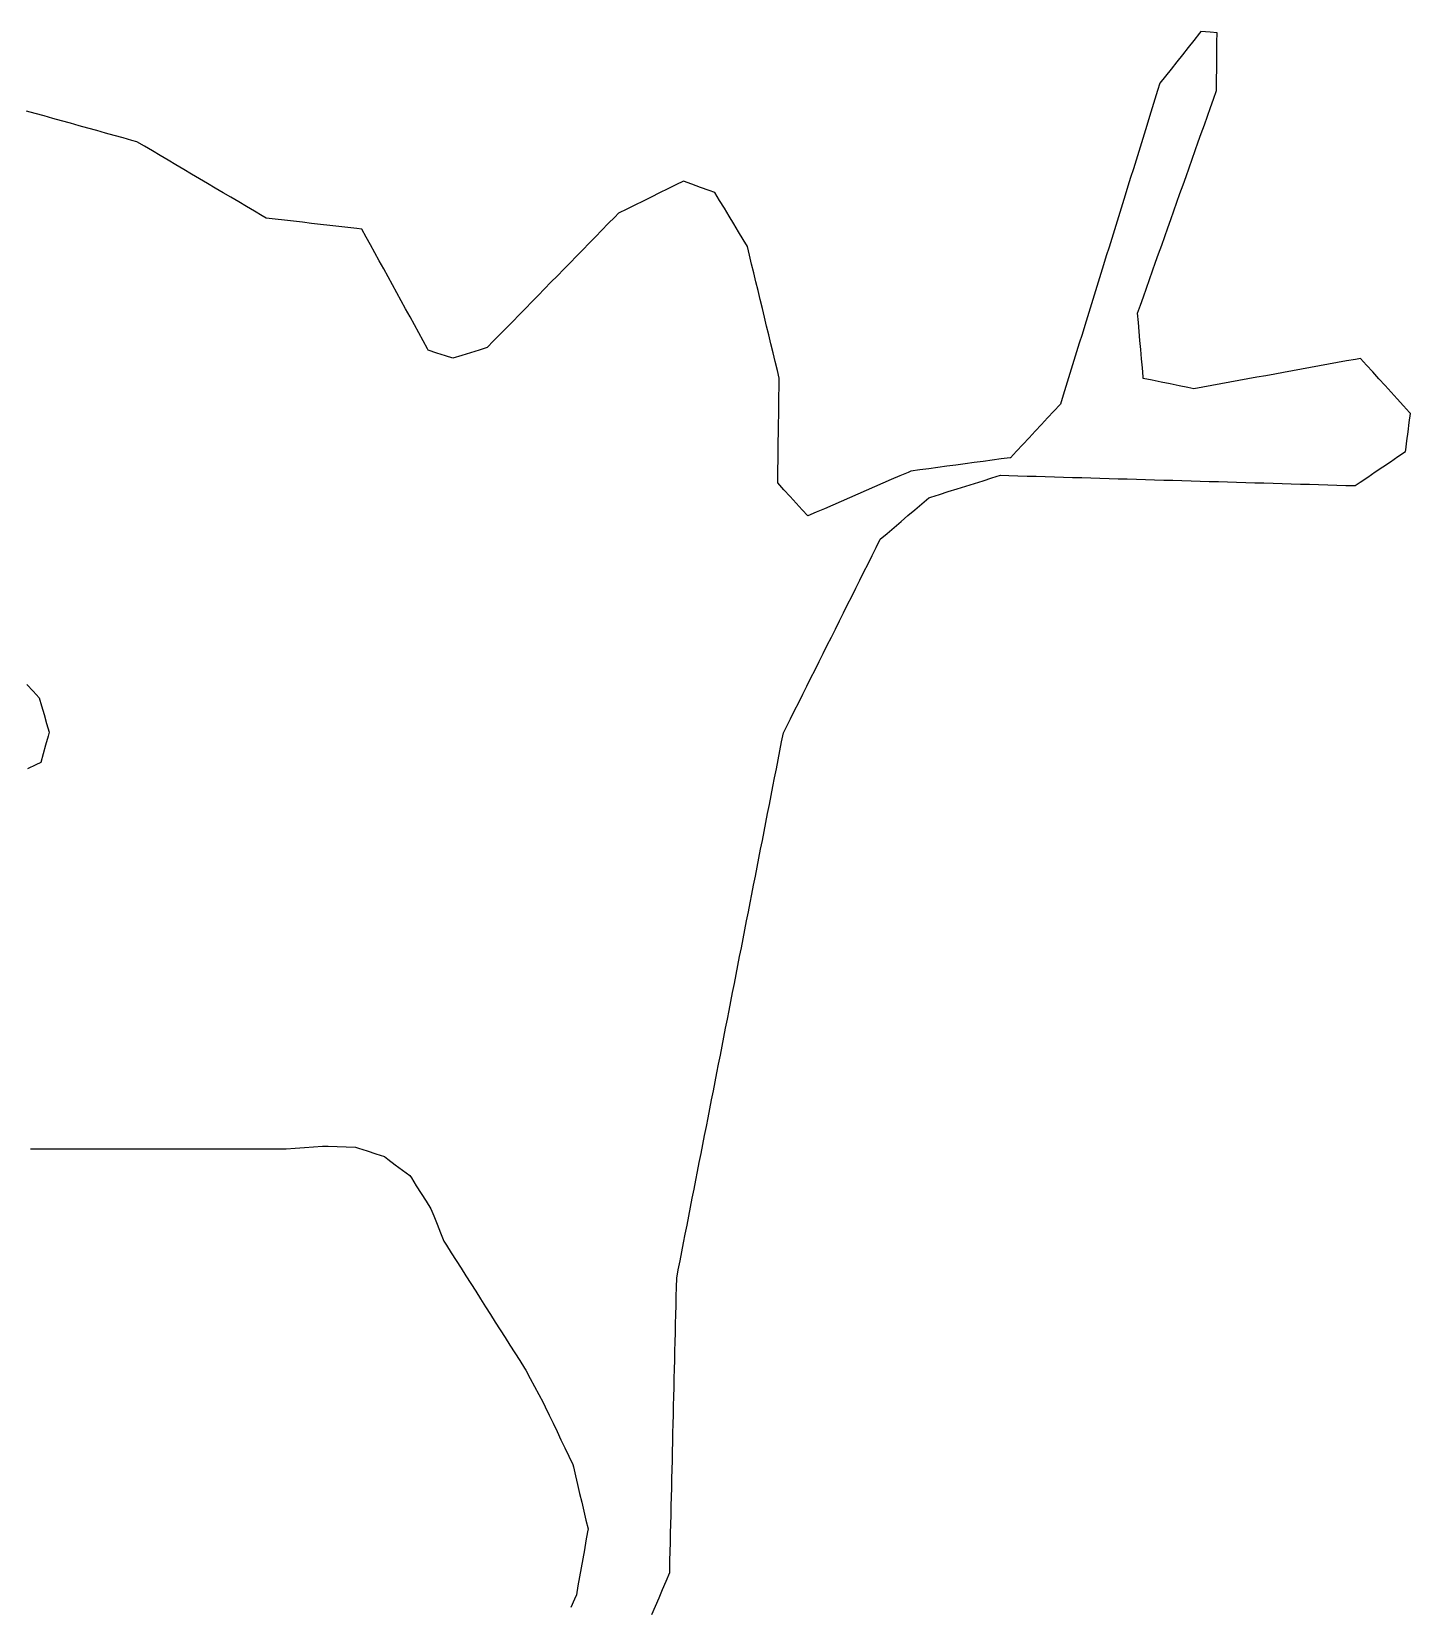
# Model space of a CAD drawing. Header units: millimetres. Extents: x 0 to 2762, y 6 to 2482.
# Drawn here: x 1876 to 2027.3, y 1702.9 to 1875.6 of the extents above; entities that cross this region are included whole.
import ezdxf

# ---------------------------------------------------------------- set-up
doc = ezdxf.new("R2010")
doc.units = ezdxf.units.MM
for name, color, linetype in [('ALL_HOLES', 1, 'Continuous'), ('ALL_ISLANDS', 7, 'Continuous'), ('OUTLINE_ISLAND_01', 7, 'Continuous'), ('OUTLINE_ISLAND_01_HOLE_138', 1, 'Continuous')]:
    doc.layers.add(name, color=color, linetype=linetype)

msp = doc.modelspace()

# ---------------------------------------------------------------- linework, layer by layer
at = {"layer": 'ALL_HOLES'}
for points in [[(1875.4685, 1804.015), (1876.1425, 1803.2764), (1876.8166, 1802.5377), (1877.0694, 1801.6664), (1877.3481, 1800.706), (1877.6268, 1799.7456), (1877.9055, 1798.7852), (1877.7818, 1798.3385), (1877.5149, 1797.3748), (1877.2481, 1796.411), (1876.9812, 1795.4473), (1876.4222, 1795.1852), (1875.5169, 1794.7606)], [(1875.8355, 1753.0926), (1876.8355, 1753.0924), (1877.8355, 1753.0922), (1878.8355, 1753.092), (1879.8355, 1753.0918), (1880.8355, 1753.0915), (1881.8355, 1753.0913), (1882.8355, 1753.0911), (1883.8355, 1753.0909), (1884.8355, 1753.0907), (1885.8355, 1753.0905), (1886.8355, 1753.0903), (1887.8355, 1753.09), (1888.8355, 1753.0898), (1889.8355, 1753.0896), (1890.8355, 1753.0894), (1891.8355, 1753.0892), (1892.8355, 1753.089), (1893.8355, 1753.0887), (1894.8355, 1753.0885), (1895.8355, 1753.0883), (1896.8355, 1753.0881), (1897.8355, 1753.0879), (1898.8355, 1753.0877), (1899.8355, 1753.0875), (1900.8355, 1753.0872), (1901.8355, 1753.087), (1902.8355, 1753.0868), (1903.8355, 1753.0866), (1903.9088, 1753.0921), (1904.906, 1753.1673), (1905.9032, 1753.2425), (1906.9003, 1753.3177), (1907.8975, 1753.3929), (1908.5044, 1753.3731), (1909.5038, 1753.3406), (1910.5033, 1753.3081), (1911.5028, 1753.2755), (1911.8354, 1753.1671), (1912.7862, 1752.8573), (1913.737, 1752.5475), (1914.6878, 1752.2376), (1915.0769, 1751.9454), (1915.8766, 1751.345), (1916.6763, 1750.7446), (1917.4759, 1750.1441), (1917.6398, 1749.8866), (1918.1767, 1749.0429), (1918.7135, 1748.1992), (1919.2504, 1747.3555), (1919.7872, 1746.5118), (1920.0953, 1745.7421), (1920.4668, 1744.8137), (1920.8383, 1743.8853), (1921.2098, 1742.9568), (1921.4848, 1742.5241), (1922.021, 1741.68), (1922.5572, 1740.8359), (1923.0935, 1739.9919), (1923.6297, 1739.1478), (1924.166, 1738.3038), (1924.7022, 1737.4597), (1925.2385, 1736.6156), (1925.7747, 1735.7716), (1926.311, 1734.9275), (1926.8472, 1734.0834), (1927.3835, 1733.2394), (1927.9197, 1732.3953), (1928.4559, 1731.5513), (1928.9922, 1730.7072), (1929.5284, 1729.8631), (1930.0647, 1729.0191), (1930.1887, 1728.7897), (1930.6642, 1727.91), (1931.1397, 1727.0303), (1931.6152, 1726.1506), (1932.0907, 1725.2709), (1932.325, 1724.7825), (1932.7575, 1723.8808), (1933.19, 1722.9792), (1933.6225, 1722.0776), (1934.055, 1721.1759), (1934.4875, 1720.2743), (1934.92, 1719.3726), (1935.3525, 1718.471), (1935.4148, 1718.208), (1935.6453, 1717.2349), (1935.8759, 1716.2618), (1936.1064, 1715.2888), (1936.337, 1714.3157), (1936.5676, 1713.3427), (1936.7981, 1712.3696), (1937.0287, 1711.3965), (1936.9687, 1711.0576), (1936.7946, 1710.0729), (1936.6204, 1709.0882), (1936.4462, 1708.1035), (1936.272, 1707.1188), (1936.0979, 1706.1341), (1935.9237, 1705.1493), (1935.7495, 1704.1646), (1935.5346, 1703.678), (1935.1307, 1702.7632)]]:
    msp.add_lwpolyline(points, dxfattribs=at)
at = {"layer": 'ALL_ISLANDS'}
msp.add_lwpolyline([(1944.0408, 1701.9926), (1944.4294, 1702.914), (1944.818, 1703.8354), (1945.2066, 1704.7568), (1945.5952, 1705.6782), (1945.9839, 1706.5996), (1945.9913, 1706.9143), (1946.0151, 1707.914), (1946.0389, 1708.9137), (1946.0627, 1709.9134), (1946.0865, 1710.9132), (1946.1102, 1711.9129), (1946.134, 1712.9126), (1946.1578, 1713.9123), (1946.1816, 1714.912), (1946.2054, 1715.9117), (1946.2291, 1716.9115), (1946.2529, 1717.9112), (1946.2767, 1718.9109), (1946.3005, 1719.9106), (1946.3243, 1720.9103), (1946.348, 1721.9101), (1946.3718, 1722.9098), (1946.3956, 1723.9095), (1946.4194, 1724.9092), (1946.4432, 1725.9089), (1946.4669, 1726.9086), (1946.4907, 1727.9084), (1946.5145, 1728.9081), (1946.5383, 1729.9078), (1946.5621, 1730.9075), (1946.5858, 1731.9072), (1946.6096, 1732.9069), (1946.6334, 1733.9067), (1946.6572, 1734.9064), (1946.681, 1735.9061), (1946.7047, 1736.9058), (1946.7285, 1737.9055), (1946.7523, 1738.9052), (1946.9307, 1739.8161), (1947.1229, 1740.7975), (1947.3151, 1741.7788), (1947.5074, 1742.7602), (1947.6996, 1743.7415), (1947.8918, 1744.7229), (1948.084, 1745.7042), (1948.2762, 1746.6856), (1948.4685, 1747.6669), (1948.6607, 1748.6483), (1948.8529, 1749.6296), (1949.0451, 1750.611), (1949.2373, 1751.5923), (1949.4296, 1752.5737), (1949.6218, 1753.555), (1949.814, 1754.5364), (1950.0062, 1755.5177), (1950.1984, 1756.4991), (1950.3907, 1757.4804), (1950.5829, 1758.4618), (1950.7751, 1759.4431), (1950.9673, 1760.4245), (1951.1595, 1761.4058), (1951.3518, 1762.3872), (1951.544, 1763.3686), (1951.7362, 1764.3499), (1951.9284, 1765.3313), (1952.1206, 1766.3126), (1952.3129, 1767.294), (1952.5051, 1768.2753), (1952.6973, 1769.2567), (1952.8895, 1770.238), (1953.0817, 1771.2194), (1953.274, 1772.2007), (1953.4662, 1773.1821), (1953.6584, 1774.1634), (1953.8506, 1775.1448), (1954.0428, 1776.1261), (1954.2351, 1777.1075), (1954.4273, 1778.0888), (1954.6195, 1779.0702), (1954.8117, 1780.0515), (1955.0039, 1781.0329), (1955.1962, 1782.0142), (1955.3884, 1782.9956), (1955.5806, 1783.9769), (1955.7728, 1784.9583), (1955.965, 1785.9396), (1956.1573, 1786.921), (1956.3495, 1787.9023), (1956.5417, 1788.8837), (1956.7339, 1789.8651), (1956.9261, 1790.8464), (1957.1184, 1791.8278), (1957.3106, 1792.8091), (1957.5028, 1793.7905), (1957.695, 1794.7718), (1957.8872, 1795.7532), (1958.0795, 1796.7345), (1958.2717, 1797.7159), (1958.4639, 1798.6972), (1958.7999, 1799.3686), (1959.2474, 1800.2629), (1959.695, 1801.1571), (1960.1425, 1802.0514), (1960.59, 1802.9457), (1961.0376, 1803.8399), (1961.4851, 1804.7342), (1961.9326, 1805.6285), (1962.3802, 1806.5227), (1962.8277, 1807.417), (1963.2752, 1808.3113), (1963.7228, 1809.2055), (1964.1703, 1810.0998), (1964.6179, 1810.9941), (1965.0654, 1811.8883), (1965.5129, 1812.7826), (1965.9605, 1813.6769), (1966.408, 1814.5711), (1966.8555, 1815.4654), (1967.3031, 1816.3597), (1967.7506, 1817.2539), (1968.1981, 1818.1482), (1968.6457, 1819.0425), (1969.0932, 1819.9367), (1969.8514, 1820.5867), (1970.6106, 1821.2376), (1971.3699, 1821.8884), (1972.1291, 1822.5393), (1972.8883, 1823.1901), (1973.6475, 1823.8409), (1974.4067, 1824.4918), (1974.6495, 1824.5681), (1975.6035, 1824.8679), (1976.5575, 1825.1678), (1977.5115, 1825.4676), (1978.4655, 1825.7674), (1979.4195, 1826.0673), (1980.3735, 1826.3671), (1981.3275, 1826.6669), (1982.2815, 1826.9668), (1983.1953, 1826.94), (1984.1949, 1826.9107), (1985.1945, 1826.8814), (1986.194, 1826.8521), (1987.1936, 1826.8227), (1988.1932, 1826.7934), (1989.1927, 1826.7641), (1990.1923, 1826.7348), (1991.1919, 1826.7055), (1992.1914, 1826.6762), (1993.191, 1826.6469), (1994.1906, 1826.6176), (1995.1902, 1826.5883), (1996.1897, 1826.559), (1997.1893, 1826.5296), (1998.1889, 1826.5003), (1999.1884, 1826.471), (2000.188, 1826.4417), (2001.1876, 1826.4124), (2002.1872, 1826.3831), (2003.1867, 1826.3538), (2004.1863, 1826.3245), (2005.1859, 1826.2952), (2006.1854, 1826.2659), (2007.185, 1826.2365), (2008.1846, 1826.2072), (2009.1841, 1826.1779), (2010.1837, 1826.1486), (2011.1833, 1826.1193), (2012.1829, 1826.09), (2013.1824, 1826.0607), (2014.182, 1826.0314), (2015.1816, 1826.0021), (2016.1811, 1825.9728), (2017.1807, 1825.9435), (2018.1803, 1825.9141), (2019.1798, 1825.8848), (2020.1794, 1825.8555), (2021.179, 1825.8262), (2021.7415, 1826.2064), (2022.57, 1826.7663), (2023.3986, 1827.3262), (2024.2271, 1827.8861), (2025.0557, 1828.446), (2025.8842, 1829.006), (2026.7128, 1829.5659), (2026.7387, 1829.7602), (2026.8712, 1830.7514), (2027.0036, 1831.7426), (2027.136, 1832.7338), (2027.2685, 1833.725), (2027.1566, 1833.8485), (2026.4853, 1834.5897), (2025.814, 1835.3309), (2025.1427, 1836.072), (2024.4714, 1836.8132), (2023.8001, 1837.5544), (2023.1288, 1838.2956), (2022.4575, 1839.0368), (2021.7862, 1839.7779), (2021.2219, 1839.6754), (2020.238, 1839.4966), (2019.2541, 1839.3178), (2018.2702, 1839.139), (2017.2863, 1838.9602), (2016.3024, 1838.7814), (2015.3186, 1838.6026), (2014.3347, 1838.4238), (2013.3508, 1838.245), (2012.3669, 1838.0662), (2011.383, 1837.8874), (2010.3991, 1837.7086), (2009.4152, 1837.5298), (2008.4314, 1837.351), (2007.4475, 1837.1722), (2006.4636, 1836.9934), (2005.4797, 1836.8146), (2004.4958, 1836.6358), (2003.5119, 1836.457), (2002.851, 1836.5904), (2001.8708, 1836.7883), (2000.8906, 1836.9862), (1999.9104, 1837.1841), (1998.9301, 1837.382), (1997.9499, 1837.5799), (1997.9342, 1837.7575), (1997.8463, 1838.7536), (1997.7583, 1839.7497), (1997.6703, 1840.7458), (1997.5823, 1841.742), (1997.4943, 1842.7381), (1997.4064, 1843.7342), (1997.3184, 1844.7303), (1997.6301, 1845.6096), (1997.9642, 1846.5521), (1998.2984, 1847.4946), (1998.6325, 1848.4371), (1998.9667, 1849.3796), (1999.3008, 1850.3222), (1999.635, 1851.2647), (1999.9691, 1852.2072), (2000.3033, 1853.1497), (2000.6374, 1854.0922), (2000.9716, 1855.0348), (2001.3057, 1855.9773), (2001.6399, 1856.9198), (2001.974, 1857.8623), (2002.3082, 1858.8049), (2002.6423, 1859.7474), (2002.9764, 1860.6899), (2003.3106, 1861.6324), (2003.6447, 1862.5749), (2003.9789, 1863.5175), (2004.313, 1864.46), (2004.6472, 1865.4025), (2004.9813, 1866.345), (2005.3155, 1867.2875), (2005.6496, 1868.2301), (2005.9838, 1869.1726), (2005.9868, 1869.4809), (2005.9964, 1870.4808), (2006.0061, 1871.4808), (2006.0158, 1872.4807), (2006.0254, 1873.4807), (2006.0351, 1874.4806), (2006.0448, 1875.4806), (2005.2706, 1875.5491), (2004.2745, 1875.6373), (2004.1192, 1875.4415), (2003.4978, 1874.658), (2002.8764, 1873.8745), (2002.2549, 1873.0911), (2001.6335, 1872.3076), (2001.0121, 1871.5241), (2000.3907, 1870.7407), (1999.7692, 1869.9572), (1999.5231, 1869.1638), (1999.2269, 1868.2087), (1998.9306, 1867.2536), (1998.6343, 1866.2985), (1998.3381, 1865.3434), (1998.0418, 1864.3883), (1997.7455, 1863.4332), (1997.4493, 1862.4781), (1997.153, 1861.523), (1996.8567, 1860.5679), (1996.5605, 1859.6128), (1996.2642, 1858.6576), (1995.968, 1857.7025), (1995.6717, 1856.7474), (1995.3754, 1855.7923), (1995.0792, 1854.8372), (1994.7829, 1853.8821), (1994.4866, 1852.927), (1994.1904, 1851.9719), (1993.8941, 1851.0168), (1993.5978, 1850.0617), (1993.3016, 1849.1066), (1993.0053, 1848.1515), (1992.709, 1847.1964), (1992.4128, 1846.2413), (1992.1165, 1845.2862), (1991.8202, 1844.3311), (1991.524, 1843.376), (1991.2277, 1842.4208), (1990.9314, 1841.4657), (1990.6352, 1840.5106), (1990.3389, 1839.5555), (1990.0427, 1838.6004), (1989.7464, 1837.6453), (1989.4501, 1836.6902), (1989.1539, 1835.7351), (1988.8576, 1834.78), (1988.8188, 1834.7384), (1988.1372, 1834.0066), (1987.4557, 1833.2749), (1986.7741, 1832.5431), (1986.0925, 1831.8114), (1985.4109, 1831.0796), (1984.7294, 1830.3479), (1984.0478, 1829.6161), (1983.3662, 1828.8844), (1983.3449, 1828.8815), (1982.3538, 1828.7484), (1981.3627, 1828.6153), (1980.3716, 1828.4822), (1979.3805, 1828.3491), (1978.3894, 1828.216), (1977.3983, 1828.0829), (1976.4072, 1827.9498), (1975.4161, 1827.8167), (1974.425, 1827.6835), (1973.4339, 1827.5504), (1972.4428, 1827.4173), (1972.1378, 1827.2848), (1971.2207, 1826.8862), (1970.3036, 1826.4875), (1969.3865, 1826.0889), (1968.4694, 1825.6903), (1967.5522, 1825.2917), (1966.6351, 1824.8931), (1965.718, 1824.4944), (1964.8009, 1824.0958), (1963.8838, 1823.6972), (1962.9666, 1823.2986), (1962.0495, 1822.9), (1961.1324, 1822.5014), (1960.5335, 1823.1595), (1959.8605, 1823.8991), (1959.1875, 1824.6387), (1958.5144, 1825.3783), (1957.8414, 1826.1179), (1957.8485, 1826.6165), (1957.8629, 1827.6164), (1957.8772, 1828.6163), (1957.8915, 1829.6162), (1957.9058, 1830.6161), (1957.9202, 1831.616), (1957.9345, 1832.6159), (1957.9488, 1833.6158), (1957.9632, 1834.6157), (1957.9775, 1835.6156), (1957.9918, 1836.6155), (1958.0061, 1837.6154), (1957.8009, 1838.4638), (1957.5657, 1839.4357), (1957.3306, 1840.4077), (1957.0954, 1841.3797), (1956.8603, 1842.3516), (1956.6251, 1843.3236), (1956.39, 1844.2955), (1956.1548, 1845.2675), (1955.9197, 1846.2395), (1955.6845, 1847.2114), (1955.4494, 1848.1834), (1955.2142, 1849.1553), (1954.9791, 1850.1273), (1954.7439, 1851.0993), (1954.5088, 1852.0712), (1954.0537, 1852.8245), (1953.5366, 1853.6804), (1953.0195, 1854.5363), (1952.5024, 1855.3923), (1951.9853, 1856.2482), (1951.4682, 1857.1041), (1950.9512, 1857.96), (1950.313, 1858.1922), (1949.3732, 1858.534), (1948.4334, 1858.8759), (1947.4937, 1859.2177), (1946.6612, 1858.808), (1945.764, 1858.3665), (1944.8668, 1857.9249), (1943.9695, 1857.4834), (1943.0723, 1857.0418), (1942.1751, 1856.6003), (1941.2778, 1856.1587), (1940.3806, 1855.7171), (1939.9506, 1855.2774), (1939.2515, 1854.5623), (1938.5524, 1853.8473), (1937.8532, 1853.1323), (1937.1541, 1852.4173), (1936.455, 1851.7023), (1935.7559, 1850.9873), (1935.0568, 1850.2723), (1934.3577, 1849.5573), (1933.6586, 1848.8423), (1932.9594, 1848.1273), (1932.2603, 1847.4123), (1931.5612, 1846.6972), (1930.8621, 1845.9822), (1930.163, 1845.2672), (1929.4639, 1844.5522), (1928.7647, 1843.8372), (1928.0656, 1843.1222), (1927.3665, 1842.4072), (1926.6674, 1841.6922), (1925.9683, 1840.9772), (1925.0716, 1840.6973), (1924.117, 1840.3993), (1923.1624, 1840.1014), (1922.2078, 1839.8034), (1921.4008, 1840.0638), (1920.4491, 1840.3707), (1919.4974, 1840.6777), (1919.4177, 1840.8229), (1918.9367, 1841.6997), (1918.4557, 1842.5764), (1917.9747, 1843.4531), (1917.4937, 1844.3298), (1917.0127, 1845.2065), (1916.5317, 1846.0833), (1916.0507, 1846.96), (1915.5697, 1847.8367), (1915.0887, 1848.7134), (1914.6077, 1849.5901), (1914.1267, 1850.4669), (1913.6457, 1851.3436), (1913.1647, 1852.2203), (1912.6837, 1853.097), (1912.2027, 1853.9738), (1911.6596, 1854.035), (1910.6659, 1854.1471), (1909.6722, 1854.2592), (1908.6785, 1854.3713), (1907.6848, 1854.4835), (1906.6911, 1854.5956), (1905.6975, 1854.7077), (1904.7038, 1854.8198), (1903.7101, 1854.9319), (1902.7164, 1855.044), (1901.7227, 1855.1561), (1901.2846, 1855.4149), (1900.4235, 1855.9234), (1899.5625, 1856.432), (1898.7014, 1856.9405), (1897.8404, 1857.449), (1896.9794, 1857.9576), (1896.1183, 1858.4661), (1895.2573, 1858.9747), (1894.3963, 1859.4832), (1893.5352, 1859.9918), (1892.6742, 1860.5003), (1891.8132, 1861.0089), (1890.9521, 1861.5174), (1890.0911, 1862.0259), (1889.23, 1862.5345), (1888.369, 1863.043), (1887.508, 1863.5516), (1886.9726, 1863.6999), (1886.009, 1863.967), (1885.0453, 1864.2341), (1884.0816, 1864.5011), (1883.1179, 1864.7682), (1882.1543, 1865.0353), (1881.1906, 1865.3024), (1880.2269, 1865.5694), (1879.2632, 1865.8365), (1878.2996, 1866.1036), (1877.3359, 1866.3706), (1876.3722, 1866.6377), (1875.4085, 1866.9048)], dxfattribs=at)
at = {"layer": 'OUTLINE_ISLAND_01'}
msp.add_lwpolyline([(1944.0408, 1701.9926), (1944.4294, 1702.914), (1944.818, 1703.8354), (1945.2066, 1704.7568), (1945.5952, 1705.6782), (1945.9839, 1706.5996), (1945.9913, 1706.9143), (1946.0151, 1707.914), (1946.0389, 1708.9137), (1946.0627, 1709.9134), (1946.0865, 1710.9132), (1946.1102, 1711.9129), (1946.134, 1712.9126), (1946.1578, 1713.9123), (1946.1816, 1714.912), (1946.2054, 1715.9117), (1946.2291, 1716.9115), (1946.2529, 1717.9112), (1946.2767, 1718.9109), (1946.3005, 1719.9106), (1946.3243, 1720.9103), (1946.348, 1721.9101), (1946.3718, 1722.9098), (1946.3956, 1723.9095), (1946.4194, 1724.9092), (1946.4432, 1725.9089), (1946.4669, 1726.9086), (1946.4907, 1727.9084), (1946.5145, 1728.9081), (1946.5383, 1729.9078), (1946.5621, 1730.9075), (1946.5858, 1731.9072), (1946.6096, 1732.9069), (1946.6334, 1733.9067), (1946.6572, 1734.9064), (1946.681, 1735.9061), (1946.7047, 1736.9058), (1946.7285, 1737.9055), (1946.7523, 1738.9052), (1946.9307, 1739.8161), (1947.1229, 1740.7975), (1947.3151, 1741.7788), (1947.5074, 1742.7602), (1947.6996, 1743.7415), (1947.8918, 1744.7229), (1948.084, 1745.7042), (1948.2762, 1746.6856), (1948.4685, 1747.6669), (1948.6607, 1748.6483), (1948.8529, 1749.6296), (1949.0451, 1750.611), (1949.2373, 1751.5923), (1949.4296, 1752.5737), (1949.6218, 1753.555), (1949.814, 1754.5364), (1950.0062, 1755.5177), (1950.1984, 1756.4991), (1950.3907, 1757.4804), (1950.5829, 1758.4618), (1950.7751, 1759.4431), (1950.9673, 1760.4245), (1951.1595, 1761.4058), (1951.3518, 1762.3872), (1951.544, 1763.3686), (1951.7362, 1764.3499), (1951.9284, 1765.3313), (1952.1206, 1766.3126), (1952.3129, 1767.294), (1952.5051, 1768.2753), (1952.6973, 1769.2567), (1952.8895, 1770.238), (1953.0817, 1771.2194), (1953.274, 1772.2007), (1953.4662, 1773.1821), (1953.6584, 1774.1634), (1953.8506, 1775.1448), (1954.0428, 1776.1261), (1954.2351, 1777.1075), (1954.4273, 1778.0888), (1954.6195, 1779.0702), (1954.8117, 1780.0515), (1955.0039, 1781.0329), (1955.1962, 1782.0142), (1955.3884, 1782.9956), (1955.5806, 1783.9769), (1955.7728, 1784.9583), (1955.965, 1785.9396), (1956.1573, 1786.921), (1956.3495, 1787.9023), (1956.5417, 1788.8837), (1956.7339, 1789.8651), (1956.9261, 1790.8464), (1957.1184, 1791.8278), (1957.3106, 1792.8091), (1957.5028, 1793.7905), (1957.695, 1794.7718), (1957.8872, 1795.7532), (1958.0795, 1796.7345), (1958.2717, 1797.7159), (1958.4639, 1798.6972), (1958.7999, 1799.3686), (1959.2474, 1800.2629), (1959.695, 1801.1571), (1960.1425, 1802.0514), (1960.59, 1802.9457), (1961.0376, 1803.8399), (1961.4851, 1804.7342), (1961.9326, 1805.6285), (1962.3802, 1806.5227), (1962.8277, 1807.417), (1963.2752, 1808.3113), (1963.7228, 1809.2055), (1964.1703, 1810.0998), (1964.6179, 1810.9941), (1965.0654, 1811.8883), (1965.5129, 1812.7826), (1965.9605, 1813.6769), (1966.408, 1814.5711), (1966.8555, 1815.4654), (1967.3031, 1816.3597), (1967.7506, 1817.2539), (1968.1981, 1818.1482), (1968.6457, 1819.0425), (1969.0932, 1819.9367), (1969.8514, 1820.5867), (1970.6106, 1821.2376), (1971.3699, 1821.8884), (1972.1291, 1822.5393), (1972.8883, 1823.1901), (1973.6475, 1823.8409), (1974.4067, 1824.4918), (1974.6495, 1824.5681), (1975.6035, 1824.8679), (1976.5575, 1825.1678), (1977.5115, 1825.4676), (1978.4655, 1825.7674), (1979.4195, 1826.0673), (1980.3735, 1826.3671), (1981.3275, 1826.6669), (1982.2815, 1826.9668), (1983.1953, 1826.94), (1984.1949, 1826.9107), (1985.1945, 1826.8814), (1986.194, 1826.8521), (1987.1936, 1826.8227), (1988.1932, 1826.7934), (1989.1927, 1826.7641), (1990.1923, 1826.7348), (1991.1919, 1826.7055), (1992.1914, 1826.6762), (1993.191, 1826.6469), (1994.1906, 1826.6176), (1995.1902, 1826.5883), (1996.1897, 1826.559), (1997.1893, 1826.5296), (1998.1889, 1826.5003), (1999.1884, 1826.471), (2000.188, 1826.4417), (2001.1876, 1826.4124), (2002.1872, 1826.3831), (2003.1867, 1826.3538), (2004.1863, 1826.3245), (2005.1859, 1826.2952), (2006.1854, 1826.2659), (2007.185, 1826.2365), (2008.1846, 1826.2072), (2009.1841, 1826.1779), (2010.1837, 1826.1486), (2011.1833, 1826.1193), (2012.1829, 1826.09), (2013.1824, 1826.0607), (2014.182, 1826.0314), (2015.1816, 1826.0021), (2016.1811, 1825.9728), (2017.1807, 1825.9435), (2018.1803, 1825.9141), (2019.1798, 1825.8848), (2020.1794, 1825.8555), (2021.179, 1825.8262), (2021.7415, 1826.2064), (2022.57, 1826.7663), (2023.3986, 1827.3262), (2024.2271, 1827.8861), (2025.0557, 1828.446), (2025.8842, 1829.006), (2026.7128, 1829.5659), (2026.7387, 1829.7602), (2026.8712, 1830.7514), (2027.0036, 1831.7426), (2027.136, 1832.7338), (2027.2685, 1833.725), (2027.1566, 1833.8485), (2026.4853, 1834.5897), (2025.814, 1835.3309), (2025.1427, 1836.072), (2024.4714, 1836.8132), (2023.8001, 1837.5544), (2023.1288, 1838.2956), (2022.4575, 1839.0368), (2021.7862, 1839.7779), (2021.2219, 1839.6754), (2020.238, 1839.4966), (2019.2541, 1839.3178), (2018.2702, 1839.139), (2017.2863, 1838.9602), (2016.3024, 1838.7814), (2015.3186, 1838.6026), (2014.3347, 1838.4238), (2013.3508, 1838.245), (2012.3669, 1838.0662), (2011.383, 1837.8874), (2010.3991, 1837.7086), (2009.4152, 1837.5298), (2008.4314, 1837.351), (2007.4475, 1837.1722), (2006.4636, 1836.9934), (2005.4797, 1836.8146), (2004.4958, 1836.6358), (2003.5119, 1836.457), (2002.851, 1836.5904), (2001.8708, 1836.7883), (2000.8906, 1836.9862), (1999.9104, 1837.1841), (1998.9301, 1837.382), (1997.9499, 1837.5799), (1997.9342, 1837.7575), (1997.8463, 1838.7536), (1997.7583, 1839.7497), (1997.6703, 1840.7458), (1997.5823, 1841.742), (1997.4943, 1842.7381), (1997.4064, 1843.7342), (1997.3184, 1844.7303), (1997.6301, 1845.6096), (1997.9642, 1846.5521), (1998.2984, 1847.4946), (1998.6325, 1848.4371), (1998.9667, 1849.3796), (1999.3008, 1850.3222), (1999.635, 1851.2647), (1999.9691, 1852.2072), (2000.3033, 1853.1497), (2000.6374, 1854.0922), (2000.9716, 1855.0348), (2001.3057, 1855.9773), (2001.6399, 1856.9198), (2001.974, 1857.8623), (2002.3082, 1858.8049), (2002.6423, 1859.7474), (2002.9764, 1860.6899), (2003.3106, 1861.6324), (2003.6447, 1862.5749), (2003.9789, 1863.5175), (2004.313, 1864.46), (2004.6472, 1865.4025), (2004.9813, 1866.345), (2005.3155, 1867.2875), (2005.6496, 1868.2301), (2005.9838, 1869.1726), (2005.9868, 1869.4809), (2005.9964, 1870.4808), (2006.0061, 1871.4808), (2006.0158, 1872.4807), (2006.0254, 1873.4807), (2006.0351, 1874.4806), (2006.0448, 1875.4806), (2005.2706, 1875.5491), (2004.2745, 1875.6373), (2004.1192, 1875.4415), (2003.4978, 1874.658), (2002.8764, 1873.8745), (2002.2549, 1873.0911), (2001.6335, 1872.3076), (2001.0121, 1871.5241), (2000.3907, 1870.7407), (1999.7692, 1869.9572), (1999.5231, 1869.1638), (1999.2269, 1868.2087), (1998.9306, 1867.2536), (1998.6343, 1866.2985), (1998.3381, 1865.3434), (1998.0418, 1864.3883), (1997.7455, 1863.4332), (1997.4493, 1862.4781), (1997.153, 1861.523), (1996.8567, 1860.5679), (1996.5605, 1859.6128), (1996.2642, 1858.6576), (1995.968, 1857.7025), (1995.6717, 1856.7474), (1995.3754, 1855.7923), (1995.0792, 1854.8372), (1994.7829, 1853.8821), (1994.4866, 1852.927), (1994.1904, 1851.9719), (1993.8941, 1851.0168), (1993.5978, 1850.0617), (1993.3016, 1849.1066), (1993.0053, 1848.1515), (1992.709, 1847.1964), (1992.4128, 1846.2413), (1992.1165, 1845.2862), (1991.8202, 1844.3311), (1991.524, 1843.376), (1991.2277, 1842.4208), (1990.9314, 1841.4657), (1990.6352, 1840.5106), (1990.3389, 1839.5555), (1990.0427, 1838.6004), (1989.7464, 1837.6453), (1989.4501, 1836.6902), (1989.1539, 1835.7351), (1988.8576, 1834.78), (1988.8188, 1834.7384), (1988.1372, 1834.0066), (1987.4557, 1833.2749), (1986.7741, 1832.5431), (1986.0925, 1831.8114), (1985.4109, 1831.0796), (1984.7294, 1830.3479), (1984.0478, 1829.6161), (1983.3662, 1828.8844), (1983.3449, 1828.8815), (1982.3538, 1828.7484), (1981.3627, 1828.6153), (1980.3716, 1828.4822), (1979.3805, 1828.3491), (1978.3894, 1828.216), (1977.3983, 1828.0829), (1976.4072, 1827.9498), (1975.4161, 1827.8167), (1974.425, 1827.6835), (1973.4339, 1827.5504), (1972.4428, 1827.4173), (1972.1378, 1827.2848), (1971.2207, 1826.8862), (1970.3036, 1826.4875), (1969.3865, 1826.0889), (1968.4694, 1825.6903), (1967.5522, 1825.2917), (1966.6351, 1824.8931), (1965.718, 1824.4944), (1964.8009, 1824.0958), (1963.8838, 1823.6972), (1962.9666, 1823.2986), (1962.0495, 1822.9), (1961.1324, 1822.5014), (1960.5335, 1823.1595), (1959.8605, 1823.8991), (1959.1875, 1824.6387), (1958.5144, 1825.3783), (1957.8414, 1826.1179), (1957.8485, 1826.6165), (1957.8629, 1827.6164), (1957.8772, 1828.6163), (1957.8915, 1829.6162), (1957.9058, 1830.6161), (1957.9202, 1831.616), (1957.9345, 1832.6159), (1957.9488, 1833.6158), (1957.9632, 1834.6157), (1957.9775, 1835.6156), (1957.9918, 1836.6155), (1958.0061, 1837.6154), (1957.8009, 1838.4638), (1957.5657, 1839.4357), (1957.3306, 1840.4077), (1957.0954, 1841.3797), (1956.8603, 1842.3516), (1956.6251, 1843.3236), (1956.39, 1844.2955), (1956.1548, 1845.2675), (1955.9197, 1846.2395), (1955.6845, 1847.2114), (1955.4494, 1848.1834), (1955.2142, 1849.1553), (1954.9791, 1850.1273), (1954.7439, 1851.0993), (1954.5088, 1852.0712), (1954.0537, 1852.8245), (1953.5366, 1853.6804), (1953.0195, 1854.5363), (1952.5024, 1855.3923), (1951.9853, 1856.2482), (1951.4682, 1857.1041), (1950.9512, 1857.96), (1950.313, 1858.1922), (1949.3732, 1858.534), (1948.4334, 1858.8759), (1947.4937, 1859.2177), (1946.6612, 1858.808), (1945.764, 1858.3665), (1944.8668, 1857.9249), (1943.9695, 1857.4834), (1943.0723, 1857.0418), (1942.1751, 1856.6003), (1941.2778, 1856.1587), (1940.3806, 1855.7171), (1939.9506, 1855.2774), (1939.2515, 1854.5623), (1938.5524, 1853.8473), (1937.8532, 1853.1323), (1937.1541, 1852.4173), (1936.455, 1851.7023), (1935.7559, 1850.9873), (1935.0568, 1850.2723), (1934.3577, 1849.5573), (1933.6586, 1848.8423), (1932.9594, 1848.1273), (1932.2603, 1847.4123), (1931.5612, 1846.6972), (1930.8621, 1845.9822), (1930.163, 1845.2672), (1929.4639, 1844.5522), (1928.7647, 1843.8372), (1928.0656, 1843.1222), (1927.3665, 1842.4072), (1926.6674, 1841.6922), (1925.9683, 1840.9772), (1925.0716, 1840.6973), (1924.117, 1840.3993), (1923.1624, 1840.1014), (1922.2078, 1839.8034), (1921.4008, 1840.0638), (1920.4491, 1840.3707), (1919.4974, 1840.6777), (1919.4177, 1840.8229), (1918.9367, 1841.6997), (1918.4557, 1842.5764), (1917.9747, 1843.4531), (1917.4937, 1844.3298), (1917.0127, 1845.2065), (1916.5317, 1846.0833), (1916.0507, 1846.96), (1915.5697, 1847.8367), (1915.0887, 1848.7134), (1914.6077, 1849.5901), (1914.1267, 1850.4669), (1913.6457, 1851.3436), (1913.1647, 1852.2203), (1912.6837, 1853.097), (1912.2027, 1853.9738), (1911.6596, 1854.035), (1910.6659, 1854.1471), (1909.6722, 1854.2592), (1908.6785, 1854.3713), (1907.6848, 1854.4835), (1906.6911, 1854.5956), (1905.6975, 1854.7077), (1904.7038, 1854.8198), (1903.7101, 1854.9319), (1902.7164, 1855.044), (1901.7227, 1855.1561), (1901.2846, 1855.4149), (1900.4235, 1855.9234), (1899.5625, 1856.432), (1898.7014, 1856.9405), (1897.8404, 1857.449), (1896.9794, 1857.9576), (1896.1183, 1858.4661), (1895.2573, 1858.9747), (1894.3963, 1859.4832), (1893.5352, 1859.9918), (1892.6742, 1860.5003), (1891.8132, 1861.0089), (1890.9521, 1861.5174), (1890.0911, 1862.0259), (1889.23, 1862.5345), (1888.369, 1863.043), (1887.508, 1863.5516), (1886.9726, 1863.6999), (1886.009, 1863.967), (1885.0453, 1864.2341), (1884.0816, 1864.5011), (1883.1179, 1864.7682), (1882.1543, 1865.0353), (1881.1906, 1865.3024), (1880.2269, 1865.5694), (1879.2632, 1865.8365), (1878.2996, 1866.1036), (1877.3359, 1866.3706), (1876.3722, 1866.6377), (1875.4085, 1866.9048)], dxfattribs=at)
at = {"layer": 'OUTLINE_ISLAND_01_HOLE_138'}
for points in [[(1875.4685, 1804.015), (1876.1425, 1803.2764), (1876.8166, 1802.5377), (1877.0694, 1801.6664), (1877.3481, 1800.706), (1877.6268, 1799.7456), (1877.9055, 1798.7852), (1877.7818, 1798.3385), (1877.5149, 1797.3748), (1877.2481, 1796.411), (1876.9812, 1795.4473), (1876.4222, 1795.1852), (1875.5169, 1794.7606)], [(1875.8355, 1753.0926), (1876.8355, 1753.0924), (1877.8355, 1753.0922), (1878.8355, 1753.092), (1879.8355, 1753.0918), (1880.8355, 1753.0915), (1881.8355, 1753.0913), (1882.8355, 1753.0911), (1883.8355, 1753.0909), (1884.8355, 1753.0907), (1885.8355, 1753.0905), (1886.8355, 1753.0903), (1887.8355, 1753.09), (1888.8355, 1753.0898), (1889.8355, 1753.0896), (1890.8355, 1753.0894), (1891.8355, 1753.0892), (1892.8355, 1753.089), (1893.8355, 1753.0887), (1894.8355, 1753.0885), (1895.8355, 1753.0883), (1896.8355, 1753.0881), (1897.8355, 1753.0879), (1898.8355, 1753.0877), (1899.8355, 1753.0875), (1900.8355, 1753.0872), (1901.8355, 1753.087), (1902.8355, 1753.0868), (1903.8355, 1753.0866), (1903.9088, 1753.0921), (1904.906, 1753.1673), (1905.9032, 1753.2425), (1906.9003, 1753.3177), (1907.8975, 1753.3929), (1908.5044, 1753.3731), (1909.5038, 1753.3406), (1910.5033, 1753.3081), (1911.5028, 1753.2755), (1911.8354, 1753.1671), (1912.7862, 1752.8573), (1913.737, 1752.5475), (1914.6878, 1752.2376), (1915.0769, 1751.9454), (1915.8766, 1751.345), (1916.6763, 1750.7446), (1917.4759, 1750.1441), (1917.6398, 1749.8866), (1918.1767, 1749.0429), (1918.7135, 1748.1992), (1919.2504, 1747.3555), (1919.7872, 1746.5118), (1920.0953, 1745.7421), (1920.4668, 1744.8137), (1920.8383, 1743.8853), (1921.2098, 1742.9568), (1921.4848, 1742.5241), (1922.021, 1741.68), (1922.5572, 1740.8359), (1923.0935, 1739.9919), (1923.6297, 1739.1478), (1924.166, 1738.3038), (1924.7022, 1737.4597), (1925.2385, 1736.6156), (1925.7747, 1735.7716), (1926.311, 1734.9275), (1926.8472, 1734.0834), (1927.3835, 1733.2394), (1927.9197, 1732.3953), (1928.4559, 1731.5513), (1928.9922, 1730.7072), (1929.5284, 1729.8631), (1930.0647, 1729.0191), (1930.1887, 1728.7897), (1930.6642, 1727.91), (1931.1397, 1727.0303), (1931.6152, 1726.1506), (1932.0907, 1725.2709), (1932.325, 1724.7825), (1932.7575, 1723.8808), (1933.19, 1722.9792), (1933.6225, 1722.0776), (1934.055, 1721.1759), (1934.4875, 1720.2743), (1934.92, 1719.3726), (1935.3525, 1718.471), (1935.4148, 1718.208), (1935.6453, 1717.2349), (1935.8759, 1716.2618), (1936.1064, 1715.2888), (1936.337, 1714.3157), (1936.5676, 1713.3427), (1936.7981, 1712.3696), (1937.0287, 1711.3965), (1936.9687, 1711.0576), (1936.7946, 1710.0729), (1936.6204, 1709.0882), (1936.4462, 1708.1035), (1936.272, 1707.1188), (1936.0979, 1706.1341), (1935.9237, 1705.1493), (1935.7495, 1704.1646), (1935.5346, 1703.678), (1935.1307, 1702.7632)]]:
    msp.add_lwpolyline(points, dxfattribs=at)

doc.saveas('drawing.dxf')
